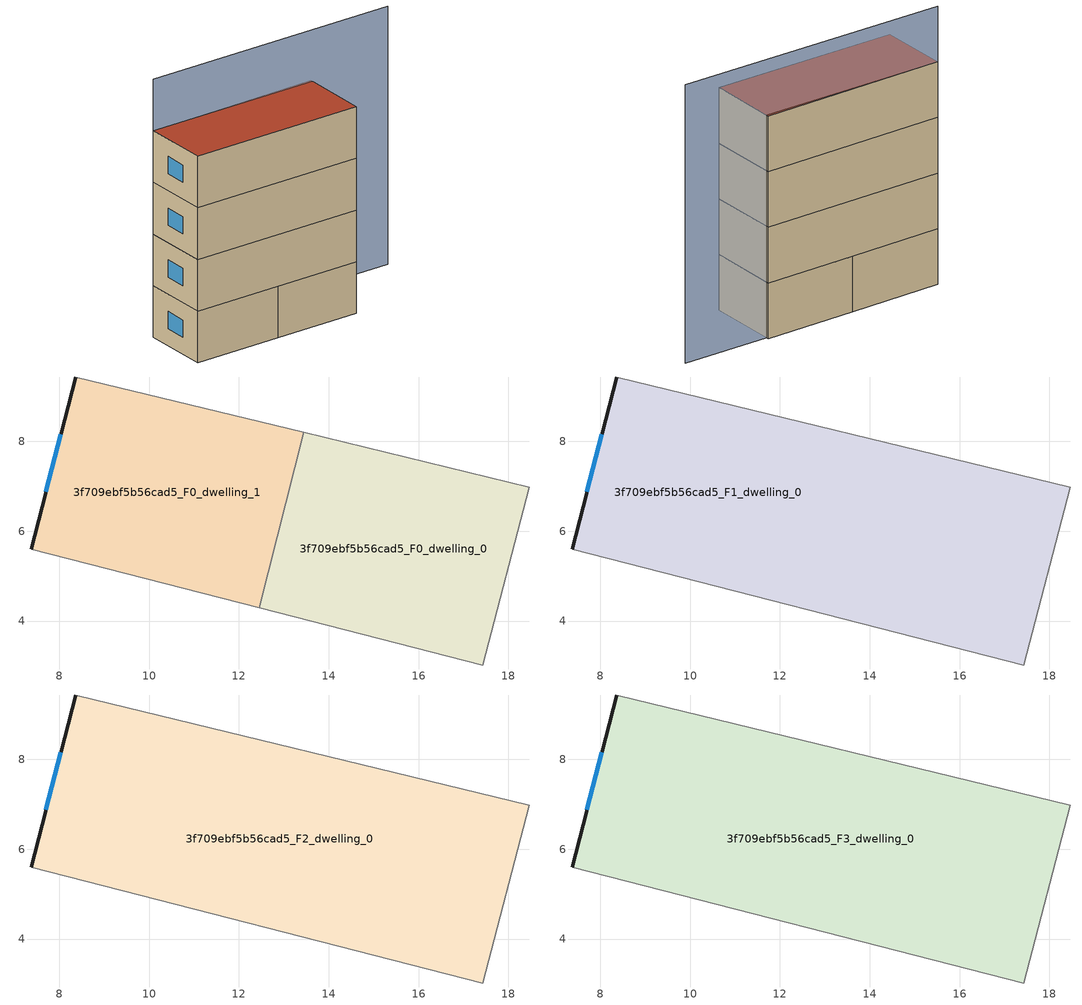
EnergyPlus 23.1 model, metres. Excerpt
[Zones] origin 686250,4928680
3f709ebf5b56cad5_F0_dwelling_0
 floor ground (EU_floor_Construction): 18.47,6.98 17.42,3.02 12.45,4.3 13.45,8.2 z0
 wall adiabatic (EU_wall_Construction): 18.47,6.98 13.45,8.2 12.45,4.3 17.42,3.02 18.47,6.98 z0:3
3f709ebf5b56cad5_F0_dwelling_1
 floor ground (EU_floor_Construction): 13.45,8.2 12.45,4.3 7.37,5.59 8.36,9.43 z0
 wall outside (EU_wall_Construction): 8.36,9.43 7.37,5.59 z0:3
 wall adiabatic (EU_wall_Construction): 7.37,5.59 12.45,4.3 13.45,8.2 8.36,9.43 z0:3
 window (EU_Window_Construction): 8.03,8.15 7.7,6.87 z1:2
3f709ebf5b56cad5_F1_dwelling_0
 floor to 3f709ebf5b56cad5_F0_dwelling_0 (EU_floor_Construction): 18.47,6.98 17.42,3.02 12.45,4.3 13.45,8.2 z3
 floor to 3f709ebf5b56cad5_F0_dwelling_1 (EU_floor_Construction): 13.45,8.2 12.45,4.3 7.37,5.59 8.36,9.43 z3
 wall outside (EU_wall_Construction): 8.36,9.43 7.37,5.59 z3:6
 wall adiabatic (EU_wall_Construction): 7.37,5.59 17.42,3.02 18.47,6.98 8.36,9.43 z3:6
 window (EU_Window_Construction): 8.03,8.15 7.7,6.87 z4:5
3f709ebf5b56cad5_F2_dwelling_0
 floor to 3f709ebf5b56cad5_F1_dwelling_0 (EU_floor_Construction): 18.47,6.98 17.42,3.02 7.37,5.59 8.36,9.43 z6
 wall outside (EU_wall_Construction): 8.36,9.43 7.37,5.59 z6:9
 wall adiabatic (EU_wall_Construction): 7.37,5.59 17.42,3.02 18.47,6.98 8.36,9.43 z6:9
 window (EU_Window_Construction): 8.03,8.15 7.7,6.87 z7:8
3f709ebf5b56cad5_F3_dwelling_0
 floor to 3f709ebf5b56cad5_F2_dwelling_0 (EU_floor_Construction): 18.47,6.98 17.42,3.02 7.37,5.59 8.36,9.43 z9
 wall outside (EU_wall_Construction): 8.36,9.43 7.37,5.59 z9:12
 wall adiabatic (EU_wall_Construction): 7.37,5.59 17.42,3.02 18.47,6.98 8.36,9.43 z9:12
 window (EU_Window_Construction): 8.03,8.15 7.7,6.87 z10:11
 roof outside (EU_roof_Construction): 17.42,3.02 18.47,6.98 8.36,9.43 7.37,5.59 z12
shading: 23.21,5.6 8.36,9.43 z0:15
[Building]
EU S2 Campaign: North Axis=0; Terrain=City; Solar Distribution=FullExterior
[Site:Location]
Bologna: Latitude=44.5; Longitude=11.25; Time Zone=1; Elevation=37
[SizingPeriod:WeatherFileDays]
AnnualSizingPeriod: Begin Month=1; Begin Day of Month=1; End Month=12; End Day of Month=31; Day of Week for Start Day=Monday; Use Weather File Daylight Saving Period=No; Use Weather File Rain and Snow Indicators=No
[MATERIAL]
EU_InternalMass_Material: Roughness=MediumRough; Thickness=0.1; Conductivity=1; Density=1800; Specific Heat=900; Thermal Absorptance=0.9; Solar Absorptance=0.7; Visible Absorptance=0.7
[MATERIAL:NOMASS] Roughness=MediumRough; Thermal Absorptance=0.9; Solar Absorptance=0.7; Visible Absorptance=0.7
Name | Thermal Resistance
EU_wall_NoMass | 0.937881
EU_roof_NoMass | 0.548572
EU_floor_NoMass | 0.71348
[WINDOWMATERIAL:SIMPLEGLAZINGSYSTEM]
EU_Window_SimpleGlazing: UFactor=4.25633; Solar Heat Gain Coefficient=0.85; Visible Transmittance=0.85
[CONSTRUCTION]
EU_wall_Construction: EU_wall_NoMass
EU_roof_Construction: EU_roof_NoMass
EU_floor_Construction: EU_floor_NoMass
EU_InternalMass_Construction: EU_InternalMass_Material
EU_Window_Construction: EU_Window_SimpleGlazing
[ZONE] Type=1; Multiplier=1; Ceiling Height=autocalculate; Floor Area=autocalculate; Part of Total Floor Area=Yes
Name | Volume
3f709ebf5b56cad5_F0_dwelling_0 | 62.7634
3f709ebf5b56cad5_F1_dwelling_0 | 125.531
3f709ebf5b56cad5_F2_dwelling_0; 3f709ebf5b56cad5_F3_dwelling_0 | 125.536
3f709ebf5b56cad5_F0_dwelling_1 | 62.7708
[INTERNALMASS] Construction=EU_InternalMass_Construction
Name | Zone or ZoneList | Surface Area
3f709ebf5b56cad5_F0_dwelling_0_EU_InternalMass | 3f709ebf5b56cad5_F0_dwelling_0 | 20.921
3f709ebf5b56cad5_F0_dwelling_1_EU_InternalMass | 3f709ebf5b56cad5_F0_dwelling_1 | 20.9235
3f709ebf5b56cad5_F1_dwelling_0_EU_InternalMass | 3f709ebf5b56cad5_F1_dwelling_0 | 41.8453
3f709ebf5b56cad5_F2_dwelling_0_EU_InternalMass | 3f709ebf5b56cad5_F2_dwelling_0 | 41.8453
3f709ebf5b56cad5_F3_dwelling_0_EU_InternalMass | 3f709ebf5b56cad5_F3_dwelling_0 | 41.8453
[OTHEREQUIPMENT] Fuel Type=Electricity; Design Level Calculation Method=Watts/Area; Power per Zone Floor Area=1; Fraction Latent=0; Fraction Radiant=0; Fraction Lost=0; Carbon Dioxide Generation Rate=0; EndUse Subcategory=EU_Step8_InternalGains
Name | Zone or ZoneList or Space or SpaceList | Schedule
EU_Step8_InternalGain_3f709ebf5b56cad5_F0_dwelling_0_f000 | 3f709ebf5b56cad5_F0_dwelling_0 | EU_Step8_GainSchedule_3f709ebf5b56cad5_F0_dwelling_0_f000
EU_Step8_InternalGain_3f709ebf5b56cad5_F0_dwelling_1_f000 | 3f709ebf5b56cad5_F0_dwelling_1 | EU_Step8_GainSchedule_3f709ebf5b56cad5_F0_dwelling_1_f000
EU_Step8_InternalGain_3f709ebf5b56cad5_F1_dwelling_0_f000 | 3f709ebf5b56cad5_F1_dwelling_0 | EU_Step8_GainSchedule_3f709ebf5b56cad5_F1_dwelling_0_f000
EU_Step8_InternalGain_3f709ebf5b56cad5_F2_dwelling_0_f000 | 3f709ebf5b56cad5_F2_dwelling_0 | EU_Step8_GainSchedule_3f709ebf5b56cad5_F2_dwelling_0_f000
EU_Step8_InternalGain_3f709ebf5b56cad5_F3_dwelling_0_f000 | 3f709ebf5b56cad5_F3_dwelling_0 | EU_Step8_GainSchedule_3f709ebf5b56cad5_F3_dwelling_0_f000
[ZONEVENTILATION:DESIGNFLOWRATE] Schedule=EU_AlwaysOn; Design Flow Rate Calculation Method=AirChanges/Hour; Air Changes per Hour=0.687892; Ventilation Type=Natural; Fan Pressure Rise=0; Fan Total Efficiency=1; Constant Term Coefficient=1; Temperature Term Coefficient=0; Velocity Term Coefficient=0; Velocity Squared Term Coefficient=0; Minimum Indoor Temperature=-100; Maximum Indoor Temperature=100; Delta Temperature=-100; Minimum Outdoor Temperature=-100; Maximum Outdoor Temperature=100; Maximum Wind Speed=40
Name | Zone or ZoneList or Space or SpaceList
EU_ConstantAir_3f709ebf5b56cad5_F0_dwelling_0 | 3f709ebf5b56cad5_F0_dwelling_0
EU_ConstantAir_3f709ebf5b56cad5_F0_dwelling_1 | 3f709ebf5b56cad5_F0_dwelling_1
EU_ConstantAir_3f709ebf5b56cad5_F1_dwelling_0 | 3f709ebf5b56cad5_F1_dwelling_0
EU_ConstantAir_3f709ebf5b56cad5_F2_dwelling_0 | 3f709ebf5b56cad5_F2_dwelling_0
EU_ConstantAir_3f709ebf5b56cad5_F3_dwelling_0 | 3f709ebf5b56cad5_F3_dwelling_0
[HVACTEMPLATE:THERMOSTAT] Constant Heating Setpoint=20; Constant Cooling Setpoint=50
EU_HeatOnly_3f709ebf5b56cad5_F0_dwelling_0; EU_HeatOnly_3f709ebf5b56cad5_F0_dwelling_1; EU_HeatOnly_3f709ebf5b56cad5_F1_dwelling_0; EU_HeatOnly_3f709ebf5b56cad5_F2_dwelling_0; EU_HeatOnly_3f709ebf5b56cad5_F3_dwelling_0
[HVACTEMPLATE:ZONE:IDEALLOADSAIRSYSTEM] System Availability Schedule=EU_AlwaysOn; Maximum Heating Supply Air Temperature=50; Minimum Cooling Supply Air Temperature=13; Maximum Heating Supply Air Humidity Ratio=0.0156; Minimum Cooling Supply Air Humidity Ratio=0.0077; Heating Limit=NoLimit; Cooling Limit=NoLimit; Heating Availability Schedule=EU_AlwaysOn; Cooling Availability Schedule=EU_CoolingOff; Dehumidification Control Type=ConstantSensibleHeatRatio; Cooling Sensible Heat Ratio=0.7; Dehumidification Setpoint=60; Humidification Control Type=None; Humidification Setpoint=30; Outdoor Air Method=None; Outdoor Air Flow Rate per Person=0.00944; Outdoor Air Flow Rate per Zone Floor Area=0; Outdoor Air Flow Rate per Zone=0; Demand Controlled Ventilation Type=None; Outdoor Air Economizer Type=NoEconomizer; Heat Recovery Type=None; Sensible Heat Recovery Effectiveness=0.7; Latent Heat Recovery Effectiveness=0.65
Name | Template Thermostat
3f709ebf5b56cad5_F0_dwelling_0 | EU_HeatOnly_3f709ebf5b56cad5_F0_dwelling_0
3f709ebf5b56cad5_F0_dwelling_1 | EU_HeatOnly_3f709ebf5b56cad5_F0_dwelling_1
3f709ebf5b56cad5_F1_dwelling_0 | EU_HeatOnly_3f709ebf5b56cad5_F1_dwelling_0
3f709ebf5b56cad5_F2_dwelling_0 | EU_HeatOnly_3f709ebf5b56cad5_F2_dwelling_0
3f709ebf5b56cad5_F3_dwelling_0 | EU_HeatOnly_3f709ebf5b56cad5_F3_dwelling_0
[SIZING:ZONE] Zone Cooling Design Supply Air Temperature Input Method=SupplyAirTemperature; Zone Cooling Design Supply Air Temperature=13; Zone Heating Design Supply Air Temperature Input Method=SupplyAirTemperature; Zone Heating Design Supply Air Temperature=50; Zone Cooling Design Supply Air Humidity Ratio=0.008; Zone Heating Design Supply Air Humidity Ratio=0.008; Cooling Design Air Flow Method=DesignDay; Cooling Design Air Flow Rate=0; Cooling Minimum Air Flow per Zone Floor Area=0.000762; Cooling Minimum Air Flow=0; Cooling Minimum Air Flow Fraction=0.2; Heating Design Air Flow Method=DesignDay; Heating Design Air Flow Rate=0; Heating Maximum Air Flow per Zone Floor Area=0.002032; Heating Maximum Air Flow=0.141576; Heating Maximum Air Flow Fraction=0.3; Account for Dedicated Outdoor Air System=No; Dedicated Outdoor Air System Control Strategy=NeutralSupplyAir; Dedicated Outdoor Air Low Setpoint Temperature for Design=autosize; Dedicated Outdoor Air High Setpoint Temperature for Design=autosize; Zone Load Sizing Method=Sensible Load Only No Latent Load; Zone Latent Cooling Design Supply Air Humidity Ratio Input Method=HumidityRatioDifference; Zone Cooling Design Supply Air Humidity Ratio Difference=0.005; Zone Latent Heating Design Supply Air Humidity Ratio Input Method=HumidityRatioDifference; Zone Humidification Design Supply Air Humidity Ratio Difference=0.005
3f709ebf5b56cad5_F0_dwelling_0; 3f709ebf5b56cad5_F0_dwelling_1; 3f709ebf5b56cad5_F1_dwelling_0; 3f709ebf5b56cad5_F2_dwelling_0; 3f709ebf5b56cad5_F3_dwelling_0
[SCHEDULE:CONSTANT]
Name | Hourly Value
EU_AlwaysOn | 1
EU_CoolingOff | 0
[SCHEDULE:FILE] Column Number=1; Rows to Skip at Top=0; Number of Hours of Data=8760; Column Separator=Comma; Interpolate to Timestep=No; Minutes per Item=60; Adjust Schedule for Daylight Savings=Yes
Name | File
EU_Step8_GainSchedule_3f709ebf5b56cad5_F0_dwelling_0_f000 | ../../schedules/3f709ebf5b56cad5/3f709ebf5b56cad5_F0_dwelling_0_f000_gain.csv
EU_Step8_GainSchedule_3f709ebf5b56cad5_F0_dwelling_1_f000 | ../../schedules/3f709ebf5b56cad5/3f709ebf5b56cad5_F0_dwelling_1_f000_gain.csv
EU_Step8_GainSchedule_3f709ebf5b56cad5_F1_dwelling_0_f000 | ../../schedules/3f709ebf5b56cad5/3f709ebf5b56cad5_F1_dwelling_0_f000_gain.csv
EU_Step8_GainSchedule_3f709ebf5b56cad5_F2_dwelling_0_f000 | ../../schedules/3f709ebf5b56cad5/3f709ebf5b56cad5_F2_dwelling_0_f000_gain.csv
EU_Step8_GainSchedule_3f709ebf5b56cad5_F3_dwelling_0_f000 | ../../schedules/3f709ebf5b56cad5/3f709ebf5b56cad5_F3_dwelling_0_f000_gain.csv
